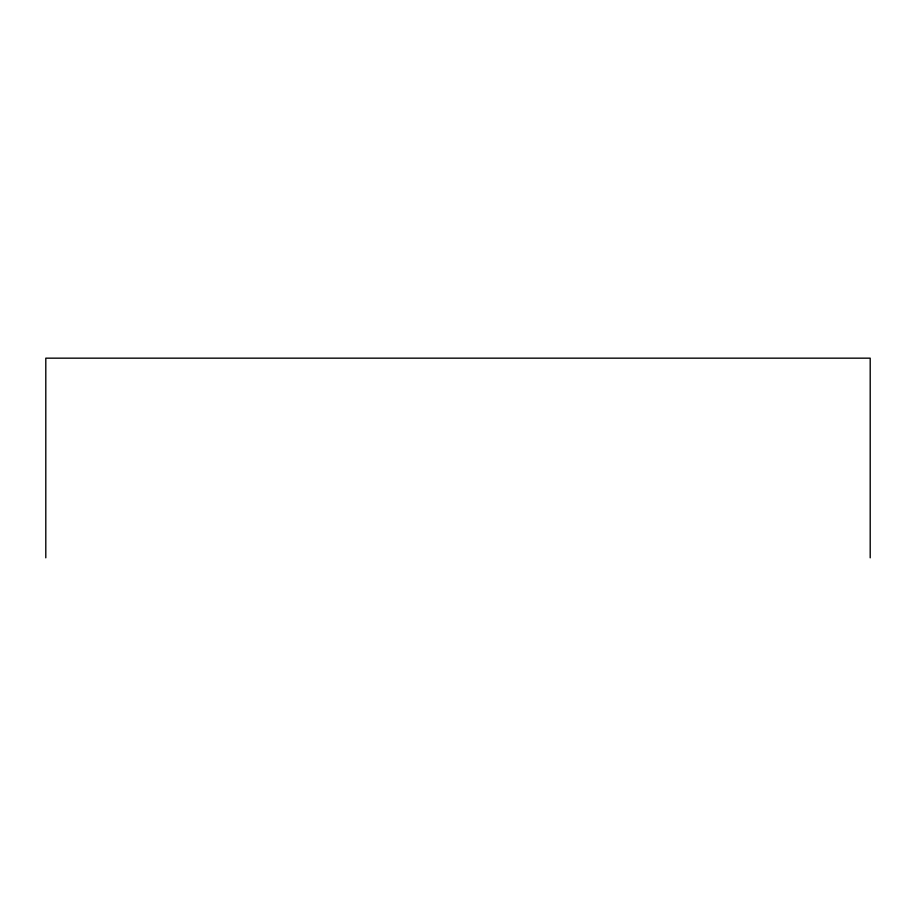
<?xml version="1.0" encoding="UTF-8"?>
<svg xmlns="http://www.w3.org/2000/svg" width="916" height="916" viewBox="0 0 916 916"><rect width="100%" height="100%" fill="white"/><g stroke="black" fill="none" stroke-linecap="round" stroke-linejoin="round"><path stroke-width="1.37" d="M870.2 557.833L870.2 358.167L45.8 358.167L45.8 557.833"/></g></svg>
